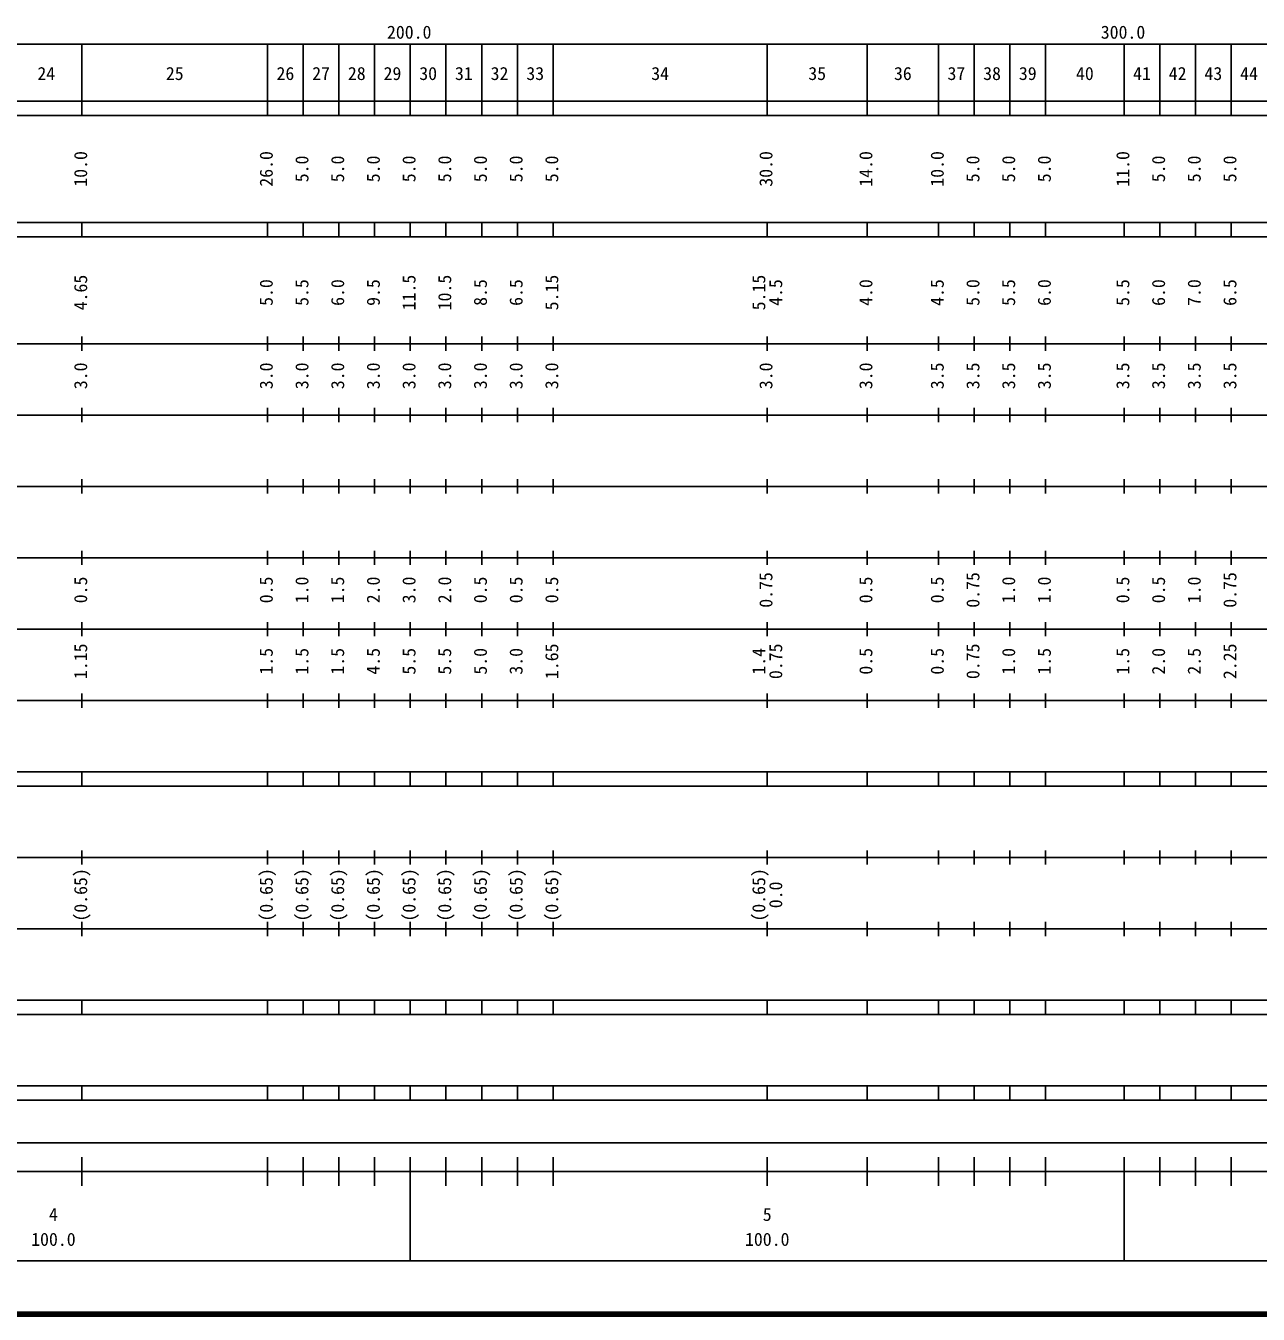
# Model space of a CAD drawing. Units: millimetres on the paper. Extents: x 40 to 680, y 20 to 380.
# Drawn here: x 214.1 to 386.8, y 20 to 200.6 of the extents above; entities that cross this region are included whole.
import ezdxf
from ezdxf.enums import TextEntityAlignment as Align

# ---------------------------------------------------------------- set-up
doc = ezdxf.new("R2010")
doc.units = ezdxf.units.MM
doc.layers.add('M-TTL', color=2, linetype='Continuous', lineweight=140)
doc.layers.add('M-TTL-BAND', color=7, linetype='Continuous', lineweight=25)
doc.styles.add('ＭＳ ゴシック', font='')
doc.styles.get('ＭＳ ゴシック').set_extended_font_data('MS Gothic')

msp = doc.modelspace()

# ---------------------------------------------------------------- linework, layer by layer
at = {"layer": 'M-TTL'}
msp.add_line((40, 20), (680, 20), dxfattribs=at)
at = {"layer": 'M-TTL-BAND'}
for p, q in [((68, 198), (579, 198)), ((222, 188), (222, 198)), ((248, 188), (248, 198)), ((253, 188), (253, 198)), ((258, 188), (258, 198)), ((263, 188), (263, 198)), ((268, 188), (268, 198)), ((273, 188), (273, 198)), ((278, 188), (278, 198)), ((283, 188), (283, 198)), ((288, 188), (288, 198)), ((318, 188), (318, 198)), ((332, 188), (332, 198)), ((342, 188), (342, 198)), ((347, 188), (347, 198)), ((352, 188), (352, 198)), ((357, 188), (357, 198)), ((368, 188), (368, 198)), ((373, 188), (373, 198)), ((378, 188), (378, 198)), ((383, 188), (383, 198)), ((40, 190), (579, 190)), ((40, 188), (579, 188)), ((40, 173), (579, 173)), ((222, 171), (222, 173)), ((248, 171), (248, 173)), ((253, 171), (253, 173)), ((258, 171), (258, 173)), ((263, 171), (263, 173)), ((268, 171), (268, 173)), ((273, 171), (273, 173)), ((278, 171), (278, 173)), ((283, 171), (283, 173)), ((288, 171), (288, 173)), ((318, 171), (318, 173)), ((332, 171), (332, 173)), ((342, 171), (342, 173)), ((347, 171), (347, 173)), ((352, 171), (352, 173)), ((357, 171), (357, 173)), ((368, 171), (368, 173)), ((373, 171), (373, 173)), ((378, 171), (378, 173)), ((383, 171), (383, 173)), ((40, 171), (579, 171)), ((40, 156), (579, 156)), ((222, 155), (222, 157)), ((248, 155), (248, 157)), ((253, 155), (253, 157)), ((258, 155), (258, 157)), ((263, 155), (263, 157)), ((268, 155), (268, 157)), ((273, 155), (273, 157)), ((278, 155), (278, 157)), ((283, 155), (283, 157)), ((288, 155), (288, 157)), ((318, 155), (318, 157)), ((332, 155), (332, 157)), ((342, 155), (342, 157)), ((347, 155), (347, 157)), ((352, 155), (352, 157)), ((357, 155), (357, 157)), ((368, 155), (368, 157)), ((373, 155), (373, 157)), ((378, 155), (378, 157)), ((383, 155), (383, 157)), ((222, 145), (222, 147)), ((248, 145), (248, 147)), ((253, 145), (253, 147)), ((258, 145), (258, 147)), ((263, 145), (263, 147)), ((268, 145), (268, 147)), ((273, 145), (273, 147)), ((278, 145), (278, 147)), ((283, 145), (283, 147)), ((288, 145), (288, 147)), ((318, 145), (318, 147)), ((332, 145), (332, 147)), ((342, 145), (342, 147)), ((347, 145), (347, 147)), ((352, 145), (352, 147)), ((357, 145), (357, 147)), ((368, 145), (368, 147)), ((373, 145), (373, 147)), ((378, 145), (378, 147)), ((383, 145), (383, 147)), ((46, 146), (579, 146)), ((52, 136), (579, 136)), ((222, 135), (222, 137)), ((248, 135), (248, 137)), ((253, 135), (253, 137)), ((258, 135), (258, 137)), ((263, 135), (263, 137)), ((268, 135), (268, 137)), ((273, 135), (273, 137)), ((278, 135), (278, 137)), ((283, 135), (283, 137)), ((288, 135), (288, 137)), ((318, 135), (318, 137)), ((332, 135), (332, 137)), ((342, 135), (342, 137)), ((347, 135), (347, 137)), ((352, 135), (352, 137)), ((357, 135), (357, 137)), ((368, 135), (368, 137)), ((373, 135), (373, 137)), ((378, 135), (378, 137)), ((383, 135), (383, 137)), ((222, 125), (222, 127)), ((248, 125), (248, 127)), ((253, 125), (253, 127)), ((258, 125), (258, 127)), ((263, 125), (263, 127)), ((268, 125), (268, 127)), ((273, 125), (273, 127)), ((278, 125), (278, 127)), ((283, 125), (283, 127)), ((288, 125), (288, 127)), ((318, 125), (318, 127)), ((332, 125), (332, 127)), ((342, 125), (342, 127)), ((347, 125), (347, 127)), ((352, 125), (352, 127)), ((357, 125), (357, 127)), ((368, 125), (368, 127)), ((373, 125), (373, 127)), ((378, 125), (378, 127)), ((383, 125), (383, 127)), ((46, 126), (579, 126)), ((52, 116), (579, 116)), ((222, 115), (222, 117)), ((248, 115), (248, 117)), ((253, 115), (253, 117)), ((258, 115), (258, 117)), ((263, 115), (263, 117)), ((268, 115), (268, 117)), ((273, 115), (273, 117)), ((278, 115), (278, 117)), ((283, 115), (283, 117)), ((288, 115), (288, 117)), ((318, 115), (318, 117)), ((332, 115), (332, 117)), ((342, 115), (342, 117)), ((347, 115), (347, 117)), ((352, 115), (352, 117)), ((357, 115), (357, 117)), ((368, 115), (368, 117)), ((373, 115), (373, 117)), ((378, 115), (378, 117)), ((383, 115), (383, 117)), ((222, 105), (222, 107)), ((248, 105), (248, 107)), ((253, 105), (253, 107)), ((258, 105), (258, 107)), ((263, 105), (263, 107)), ((268, 105), (268, 107)), ((273, 105), (273, 107)), ((278, 105), (278, 107)), ((283, 105), (283, 107)), ((288, 105), (288, 107)), ((318, 105), (318, 107)), ((332, 105), (332, 107)), ((342, 105), (342, 107)), ((347, 105), (347, 107)), ((352, 105), (352, 107)), ((357, 105), (357, 107)), ((368, 105), (368, 107)), ((373, 105), (373, 107)), ((378, 105), (378, 107)), ((383, 105), (383, 107)), ((46, 106), (579, 106)), ((40, 96), (579, 96)), ((222, 94), (222, 96)), ((248, 94), (248, 96)), ((253, 94), (253, 96)), ((258, 94), (258, 96)), ((263, 94), (263, 96)), ((268, 94), (268, 96)), ((273, 94), (273, 96)), ((278, 94), (278, 96)), ((283, 94), (283, 96)), ((288, 94), (288, 96)), ((318, 94), (318, 96)), ((332, 94), (332, 96)), ((342, 94), (342, 96)), ((347, 94), (347, 96)), ((352, 94), (352, 96)), ((357, 94), (357, 96)), ((368, 94), (368, 96)), ((373, 94), (373, 96)), ((378, 94), (378, 96)), ((383, 94), (383, 96)), ((40, 94), (579, 94)), ((222, 83), (222, 85)), ((248, 83), (248, 85)), ((253, 83), (253, 85)), ((258, 83), (258, 85)), ((263, 83), (263, 85)), ((268, 83), (268, 85)), ((273, 83), (273, 85)), ((278, 83), (278, 85)), ((283, 83), (283, 85)), ((288, 83), (288, 85)), ((318, 83), (318, 85)), ((332, 83), (332, 85)), ((342, 83), (342, 85)), ((347, 83), (347, 85)), ((352, 83), (352, 85)), ((357, 83), (357, 85)), ((368, 83), (368, 85)), ((373, 83), (373, 85)), ((378, 83), (378, 85)), ((383, 83), (383, 85)), ((49, 84), (579, 84)), ((222, 73), (222, 75)), ((248, 73), (248, 75)), ((253, 73), (253, 75)), ((258, 73), (258, 75)), ((263, 73), (263, 75)), ((268, 73), (268, 75)), ((273, 73), (273, 75)), ((278, 73), (278, 75)), ((283, 73), (283, 75)), ((288, 73), (288, 75)), ((318, 73), (318, 75)), ((332, 73), (332, 75)), ((342, 73), (342, 75)), ((347, 73), (347, 75)), ((352, 73), (352, 75)), ((357, 73), (357, 75)), ((368, 73), (368, 75)), ((373, 73), (373, 75)), ((378, 73), (378, 75)), ((383, 73), (383, 75)), ((40, 74), (579, 74)), ((40, 64), (579, 64)), ((222, 62), (222, 64)), ((248, 62), (248, 64)), ((253, 62), (253, 64)), ((258, 62), (258, 64)), ((263, 62), (263, 64)), ((268, 62), (268, 64)), ((273, 62), (273, 64)), ((278, 62), (278, 64)), ((283, 62), (283, 64)), ((288, 62), (288, 64)), ((318, 62), (318, 64)), ((332, 62), (332, 64)), ((342, 62), (342, 64)), ((347, 62), (347, 64)), ((352, 62), (352, 64)), ((357, 62), (357, 64)), ((368, 62), (368, 64)), ((373, 62), (373, 64)), ((378, 62), (378, 64)), ((383, 62), (383, 64)), ((40, 62), (579, 62)), ((40, 52), (579, 52)), ((222, 50), (222, 52)), ((248, 50), (248, 52)), ((253, 50), (253, 52)), ((258, 50), (258, 52)), ((263, 50), (263, 52)), ((268, 50), (268, 52)), ((273, 50), (273, 52)), ((278, 50), (278, 52)), ((283, 50), (283, 52)), ((288, 50), (288, 52)), ((318, 50), (318, 52)), ((332, 50), (332, 52)), ((342, 50), (342, 52)), ((347, 50), (347, 52)), ((352, 50), (352, 52)), ((357, 50), (357, 52)), ((368, 50), (368, 52)), ((373, 50), (373, 52)), ((378, 50), (378, 52)), ((383, 50), (383, 52)), ((40, 50), (579, 50)), ((71, 44), (565, 44)), ((222, 38), (222, 42)), ((248, 38), (248, 42)), ((253, 38), (253, 42)), ((258, 38), (258, 42)), ((263, 38), (263, 42)), ((268, 27.5), (268, 42)), ((273, 38), (273, 42)), ((278, 38), (278, 42)), ((283, 38), (283, 42)), ((288, 38), (288, 42)), ((318, 38), (318, 42)), ((332, 38), (332, 42)), ((342, 38), (342, 42)), ((347, 38), (347, 42)), ((352, 38), (352, 42)), ((357, 38), (357, 42)), ((368, 27.5), (368, 42)), ((373, 38), (373, 42)), ((378, 38), (378, 42)), ((383, 38), (383, 42)), ((40, 40), (579, 40)), ((68, 27.5), (579, 27.5))]:
    msp.add_line(p, q, dxfattribs=at)

# ---------------------------------------------------------------- texts
at = {"layer": 'M-TTL-BAND', "style": 'ＭＳ ゴシック'}
for s, p in [('200.0', (267.844, 198.195)), ('300.0', (367.844, 198.195)), ('24', (217, 192.405)), ('25', (235, 192.405)), ('26', (250.5, 192.405)), ('27', (255.5, 192.405)), ('28', (260.5, 192.405)), ('29', (265.5, 192.405)), ('30', (270.5, 192.405)), ('31', (275.5, 192.405)), ('32', (280.5, 192.405)), ('33', (285.5, 192.405)), ('34', (303, 192.405)), ('35', (325, 192.405)), ('36', (337, 192.405)), ('37', (344.5, 192.405)), ('38', (349.5, 192.405)), ('39', (354.5, 192.405)), ('40', (362.5, 192.405)), ('41', (370.5, 192.405)), ('42', (375.5, 192.405)), ('43', (380.5, 192.405)), ('44', (385.5, 192.405)), ('4', (218, 32.523)), ('5', (318, 32.523)), ('100.0', (218, 29.033)), ('100.0', (318, 29.033))]:
    msp.add_text(s, height=1.833, dxfattribs=at).set_placement(p, align=Align.BOTTOM_CENTER)
for s, p in [('10.0', (223.278, 180.5)), ('26.0', (249.278, 180.5)), ('30.0', (319.278, 180.5)), ('14.0', (333.278, 180.5)), ('10.0', (343.278, 180.5)), ('11.0', (369.278, 180.5)), ('5.0', (254.278, 180.5)), ('5.0', (259.278, 180.5)), ('5.0', (264.278, 180.5)), ('5.0', (269.278, 180.5)), ('5.0', (274.278, 180.5)), ('5.0', (279.278, 180.5)), ('5.0', (284.278, 180.5)), ('5.0', (289.278, 180.5)), ('5.0', (348.278, 180.5)), ('5.0', (353.278, 180.5)), ('5.0', (358.278, 180.5)), ('5.0', (374.278, 180.5)), ('5.0', (379.278, 180.5)), ('5.0', (384.278, 180.5)), ('4.65', (223.278, 163.174)), ('5.0', (249.278, 163.174)), ('5.5', (254.278, 163.174)), ('6.0', (259.278, 163.174)), ('9.5', (264.278, 163.174)), ('11.5', (269.278, 163.174)), ('10.5', (274.278, 163.174)), ('8.5', (279.278, 163.174)), ('6.5', (284.278, 163.174)), ('5.15', (289.278, 163.174)), ('5.15', (318.278, 163.174)), ('4.5', (320.648, 163.174)), ('4.0', (333.278, 163.174)), ('4.5', (343.278, 163.174)), ('5.0', (348.278, 163.174)), ('5.5', (353.278, 163.174)), ('6.0', (358.278, 163.174)), ('5.5', (369.278, 163.174)), ('6.0', (374.278, 163.174)), ('7.0', (379.278, 163.174)), ('6.5', (384.278, 163.174)), ('3.0', (223.278, 151.5)), ('3.0', (249.278, 151.5)), ('3.0', (254.278, 151.5)), ('3.0', (259.278, 151.5)), ('3.0', (264.278, 151.5)), ('3.0', (269.278, 151.5)), ('3.0', (274.278, 151.5)), ('3.0', (279.278, 151.5)), ('3.0', (284.278, 151.5)), ('3.0', (289.278, 151.5)), ('3.0', (319.278, 151.5)), ('3.0', (333.278, 151.5)), ('3.5', (343.278, 151.5)), ('3.5', (348.278, 151.5)), ('3.5', (353.278, 151.5)), ('3.5', (358.278, 151.5)), ('3.5', (369.278, 151.5)), ('3.5', (374.278, 151.5)), ('3.5', (379.278, 151.5)), ('3.5', (384.278, 151.5)), ('0.5', (223.278, 121.5)), ('0.5', (249.278, 121.5)), ('1.0', (254.278, 121.5)), ('1.5', (259.278, 121.5)), ('2.0', (264.278, 121.5)), ('3.0', (269.278, 121.5)), ('2.0', (274.278, 121.5)), ('0.5', (279.278, 121.5)), ('0.5', (284.278, 121.5)), ('0.5', (289.278, 121.5)), ('0.75', (319.278, 121.5)), ('0.5', (333.278, 121.5)), ('0.5', (343.278, 121.5)), ('0.75', (348.278, 121.5)), ('1.0', (353.278, 121.5)), ('1.0', (358.278, 121.5)), ('0.5', (369.278, 121.5)), ('0.5', (374.278, 121.5)), ('1.0', (379.278, 121.5)), ('0.75', (384.278, 121.5)), ('1.15', (223.278, 111.5)), ('1.65', (289.278, 111.5)), ('0.75', (320.648, 111.5)), ('0.75', (348.278, 111.5)), ('2.25', (384.278, 111.5)), ('1.5', (249.278, 111.5)), ('1.5', (254.278, 111.5)), ('1.5', (259.278, 111.5)), ('4.5', (264.278, 111.5)), ('5.5', (269.278, 111.5)), ('5.5', (274.278, 111.5)), ('5.0', (279.278, 111.5)), ('3.0', (284.278, 111.5)), ('1.4', (318.278, 111.5)), ('0.5', (333.278, 111.5)), ('0.5', (343.278, 111.5)), ('1.0', (353.278, 111.5)), ('1.5', (358.278, 111.5)), ('1.5', (369.278, 111.5)), ('2.0', (374.278, 111.5)), ('2.5', (379.278, 111.5)), ('(0.65)', (223.278, 78.764)), ('(0.65)', (249.278, 78.764)), ('(0.65)', (254.278, 78.764)), ('(0.65)', (259.278, 78.764)), ('(0.65)', (264.278, 78.764)), ('(0.65)', (269.278, 78.764)), ('(0.65)', (274.278, 78.764)), ('(0.65)', (279.278, 78.764)), ('(0.65)', (284.278, 78.764)), ('(0.65)', (289.278, 78.764)), ('(0.65)', (318.278, 78.764)), ('0.0', (320.648, 78.764))]:
    msp.add_text(s, height=1.833, rotation=90, dxfattribs=at).set_placement(p, align=Align.BOTTOM_CENTER)

doc.saveas('drawing.dxf')
